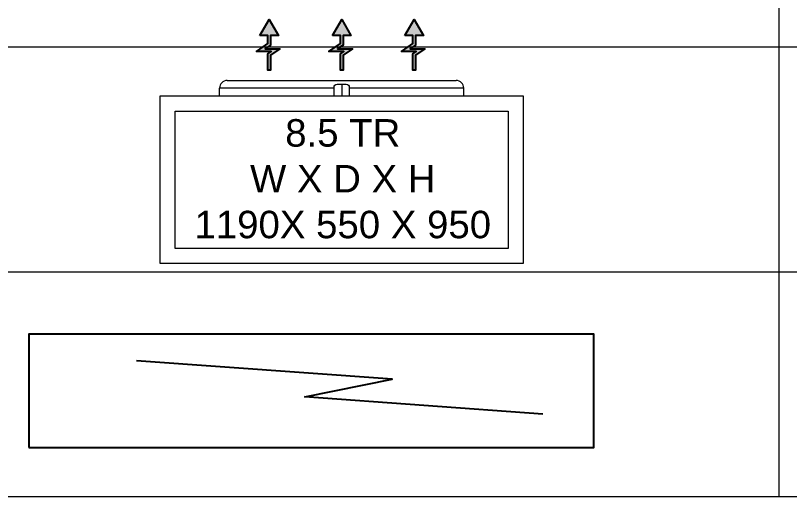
# Model space of a CAD drawing. Extents: x 3550807 to 4078732, y -628171 to -515859.
# Drawn here: x 3643540 to 3644535, y -628171 to -627553 of the extents above; entities that cross this region are included whole.
import ezdxf

# ---------------------------------------------------------------- set-up
doc = ezdxf.new("R2010")
doc.units = 0
doc.header["$LTSCALE"] = 6
doc.header["$MEASUREMENT"] = 0
doc.linetypes.add('ACAD_ISO04W100', pattern=[30, 24, -3, 0, -3])
doc.linetypes.add('CONTINU', pattern=[0])
doc.layers.add('axes', color=40, linetype='ACAD_ISO04W100', lineweight=25)
doc.layers.add('HTL-AC UNIT', color=5, linetype='CONTINUOUS', lineweight=25)
doc.layers.add('MEP_HVAC_SUPPLY_AIR_DUCT', color=3, linetype='CONTINUOUS')
doc.styles.add('ARIAL', font='arial.ttf')

# ---------------------------------------------------------------- blocks, each defined once
blk = doc.blocks.new('R.A.')
at = {"layer": 'HTL-AC UNIT'}
h = blk.add_hatch(color=95, dxfattribs=at)
h.set_gradient(color1=(76, 153, 76), color2=(69, 140, 69), one_color=1, tint=0.41, name='INVCURVED')
h.paths.add_polyline_path([(-529484.4, 102363.1), (-529397.6, 102363.1), (-529397.6, 102274.1), (-529522.2, 102189), (-529359.9, 102189), (-529397.6, 102163.4), (-529397.6, 101985.7), (-529368.3, 101985.7), (-529368.3, 102147.9), (-529265.1, 102218.3), (-529427.4, 102218.3), (-529368.3, 102258.6), (-529368.3, 102363.1), (-529281.5, 102363.1), (-529382.9, 102538.8)])
at = {"layer": 'HTL-AC UNIT', "color": 244}
blk.add_lwpolyline([(-529484.4, 102363.1), (-529382.9, 102538.8), (-529281.5, 102363.1), (-529368.3, 102363.1), (-529368.3, 102258.6), (-529427.4, 102218.3), (-529265.1, 102218.3), (-529368.3, 102147.9), (-529368.3, 101985.7), (-529397.6, 101985.7), (-529397.6, 102163.4), (-529359.9, 102189), (-529522.2, 102189), (-529397.6, 102274.1), (-529397.6, 102363.1)], close=True, dxfattribs=at)
blk = doc.blocks.new('ODU_8.5TR')
at = {"layer": 'HTL-AC UNIT', "color": 232, "lineweight": 0}
blk.add_line((3569880.5, -608043), (3569880.5, -608080.5), dxfattribs=at)
for points in [[(3569505.5, -608030.5, 0.414214), (3569480.5, -608055.5)], [(3569855.5, -608080.5), (3569855.5, -608053, -0.414214), (3569865.5, -608043), (3569895.5, -608043, -0.414214), (3569905.5, -608053), (3569905.5, -608080.5)], [(3570280.5, -608055.5, 0.414214), (3570255.5, -608030.5)]]:
    blk.add_lwpolyline(points, format="xyb", dxfattribs=at)
for points in [[(3569505.5, -608030.5), (3570255.5, -608030.5)], [(3569855.5, -608055.5), (3569480.5, -608055.5)], [(3569480.5, -608080.5), (3569480.5, -608055.5)], [(3570280.5, -608055.5), (3569905.5, -608055.5)], [(3570280.5, -608080.5), (3570280.5, -608055.5)]]:
    blk.add_lwpolyline(points, dxfattribs=at)
for points in [[(3569285.5, -608080.5), (3570475.5, -608080.5), (3570475.5, -608630.5), (3569285.5, -608630.5)], [(3569335.5, -608130.5), (3570425.5, -608130.5), (3570425.5, -608580.5), (3569335.5, -608580.5)]]:
    blk.add_lwpolyline(points, close=True, dxfattribs=at)
at = {"layer": 'HTL-AC UNIT', "xscale": 0.3, "yscale": 0.3, "zscale": 0.3}
for p in [(3728457.9, -638592.1), (3728695.4, -638592.1), (3728932.9, -638592.1)]:
    blk.add_blockref('R.A.', p, dxfattribs=at)
at = {"layer": 'HTL-AC UNIT', "insert": (3569884.1, -608352.9), "char_height": 90, "width": 1229.522, "attachment_point": 5, "style": 'ARIAL'}
blk.add_mtext('{\\C7;8.5 TR\\PW X D X H\\P1190X 550 X 950}', dxfattribs=at)

msp = doc.modelspace()

# ---------------------------------------------------------------- linework, layer by layer
at = {"layer": 'axes', "color": 7, "linetype": 'CONTINU', "lineweight": 0}
for p, q in [((3644520.74, -623369.97), (3644520.74, -628170.8)), ((3642838, -627592.83), (3647797.61, -627592.83)), ((3642838, -627881.81), (3647797.61, -627881.81)), ((3642838, -628170.8), (3647797.61, -628170.8))]:
    msp.add_line(p, q, dxfattribs=at)
at = {"layer": 'MEP_HVAC_SUPPLY_AIR_DUCT', "color": 1, "linetype": 'ByBlock'}
msp.add_lwpolyline([(3643556.67, -628107.63), (3644283.17, -628107.63), (3644283.17, -627962.33), (3643556.67, -627962.33)], close=True, dxfattribs=at)
msp.add_lwpolyline([(3644217.48, -628064.9), (3643911.82, -628042.64), (3644023.81, -628019.81), (3643695.24, -627996.5)], dxfattribs=at)

# ---------------------------------------------------------------- block references
at = {"layer": 'HTL-AC UNIT', "linetype": 'ByBlock', "xscale": 0.3923880951447943, "yscale": 0.3923880951447943, "zscale": 0.3923880951447943}
msp.add_blockref('ODU_8.5TR', (2243180.4, -389052.12), dxfattribs=at)

doc.saveas('drawing.dxf')
